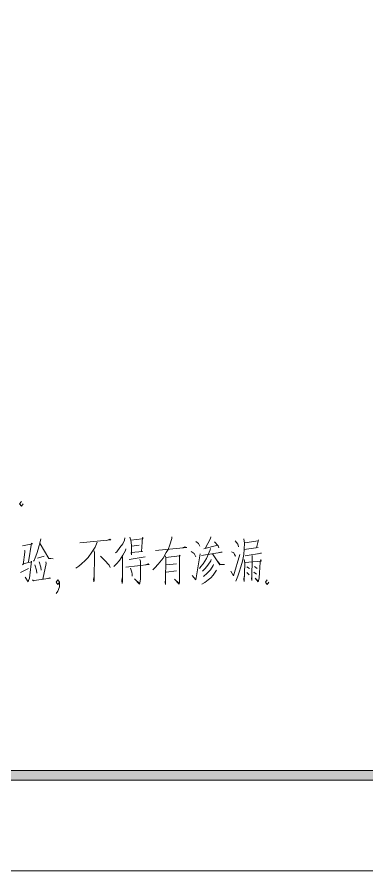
# Model space of a CAD drawing. Header units: millimetres. Extents: x 0 to 829, y 0 to 586.
# Drawn here: x 552.1 to 588.2, y 0 to 88 of the extents above; entities that cross this region are included whole.
import ezdxf

# ---------------------------------------------------------------- set-up
doc = ezdxf.new("R2010")
doc.units = ezdxf.units.MM

msp = doc.modelspace()

# ---------------------------------------------------------------- hatches: boundary and pattern name
h = msp.add_hatch(color=0)
h.dxf.hatch_style = 2
h.paths.add_polyline_path([(24.154694, 9.36625), (25.142472, 10.3505), (818.80075, 10.3505), (819.788528, 9.36625)])

# ---------------------------------------------------------------- linework, layer by layer
at = {"color": 0, "lineweight": 0}
for points in [[(0, 0), (0, 585.632278), (829.154778, 585.632278), (829.154778, 0)], [(24.154694, 9.36625), (25.142472, 10.3505), (818.80075, 10.3505), (819.788528, 9.36625)]]:
    msp.add_lwpolyline(points, close=True, dxfattribs=at)
for points in [[(552.598167, 38.075306), (552.411194, 37.842472), (552.598167, 37.606111), (552.785139, 37.842472)], [(563.262639, 34.339389), (563.230889, 34.106556), (563.043917, 33.7185), (562.765222, 33.330444), (562.454778, 32.903583), (562.299556, 32.787167)], [(563.788278, 34.417), (563.883528, 34.106556), (563.9435, 33.563278), (563.9435, 33.058806), (563.9435, 32.748361), (563.9435, 32.593139), (563.915278, 32.825972), (565.093556, 32.942389), (565.001833, 32.942389), (565.093556, 34.378194), (565.157056, 34.339389), (565.061806, 34.222972), (563.883528, 34.106556)], [(568.106278, 34.455806), (568.106278, 34.261778), (567.919306, 33.602083), (567.732333, 33.136417), (567.545361, 32.825972), (567.206694, 32.243889), (566.709278, 31.623), (566.367083, 31.234944), (566.148361, 31.040917)], [(572.142056, 34.455806), (572.110306, 34.261778), (571.552917, 33.252833), (571.429444, 33.214028), (572.826444, 33.563278)], [(552.721639, 33.524472), (553.744694, 33.7185), (553.652972, 33.796111), (553.342528, 31.855833)], [(554.584306, 34.222972), (554.552556, 34.06775), (554.333833, 33.175222), (554.178611, 32.709556), (554.023389, 32.282694), (553.899917, 32.011056), (553.836417, 31.933444)], [(554.520806, 33.7185), (555.420389, 32.205083), (555.857833, 32.166278), (555.392167, 32.243889)], [(560.405139, 33.873722), (560.218167, 33.36925), (559.875972, 32.864778), (559.473806, 32.3215), (559.163361, 32.011056), (558.789417, 31.661806), (558.510722, 31.428972), (558.200278, 31.196139)], [(558.634194, 33.834917), (561.833889, 34.145361), (561.710417, 34.184167), (561.368222, 34.06775)], [(563.9435, 33.485667), (564.751361, 33.563278)], [(570.589833, 33.951333), (570.868528, 33.757306), (570.995528, 33.485667)], [(572.516, 33.912528), (572.886417, 33.524472), (572.949917, 33.291639)], [(574.657361, 34.028944), (574.907833, 33.679694), (574.999556, 33.408056), (574.907833, 33.7185)], [(575.528722, 34.222972), (575.620444, 33.796111), (575.588694, 33.175222), (575.528722, 32.631944), (575.401722, 31.933444), (575.2465, 31.351361), (575.063056, 30.808083), (574.936056, 30.381222), (574.720861, 29.873222)], [(575.652194, 33.834917), (577.017444, 34.028944), (577.049194, 34.145361), (576.862222, 33.291639), (577.017444, 33.330444), (575.588694, 33.136417)], [(552.905083, 33.02), (552.936833, 32.981194), (552.936833, 32.864778), (552.781611, 31.545389), (552.721639, 31.623), (552.905083, 31.700611), (553.652972, 31.855833), (553.621222, 31.933444), (553.466, 30.497639), (553.43425, 30.187194), (553.342528, 29.950833), (553.279028, 29.795611), (552.968583, 30.264806)], [(560.094694, 32.981194), (560.126444, 32.748361), (560.094694, 29.950833), (560.062944, 29.795611), (560.031194, 30.070778), (560.094694, 30.342417)], [(563.386111, 33.214028), (563.322611, 33.02), (563.075667, 32.554333), (562.701722, 32.011056), (562.423028, 31.661806), (562.144333, 31.390167)], [(566.430583, 33.02), (569.6585, 33.330444), (569.471528, 33.408056)], [(569.471528, 33.408056), (569.224583, 33.291639)], [(570.124167, 32.942389), (570.434611, 32.709556), (570.589833, 32.360306)], [(570.215889, 30.458833), (570.589833, 29.989639), (571.02375, 32.67075)], [(572.110306, 33.252833), (572.082083, 33.097611), (571.676389, 32.205083), (571.334194, 31.661806), (571.119, 31.390167), (570.963778, 31.157333)], [(571.178972, 32.515528), (573.292111, 32.864778), (573.168639, 32.864778), (572.886417, 32.787167)], [(572.297278, 32.67075), (573.073389, 31.545389), (573.539056, 31.584194), (573.073389, 31.623), (572.886417, 31.855833)], [(574.191694, 30.885694), (574.470389, 30.420028), (575.123028, 32.631944)], [(574.255194, 32.903583), (574.502139, 32.787167), (574.597389, 32.631944), (574.689111, 32.437917), (574.502139, 32.748361)], [(575.683944, 32.476722), (577.359639, 32.748361), (577.267917, 32.748361), (577.017444, 32.67075)], [(554.9265, 32.437917), (554.242111, 32.243889)], [(554.429083, 31.855833), (554.616056, 31.312556), (554.644278, 31.002111)], [(555.109944, 31.855833), (555.141694, 31.700611), (554.7995, 30.070778)], [(561.738639, 31.27375), (561.646917, 31.506583), (561.18125, 32.049861), (560.747333, 32.437917)], [(563.012167, 32.360306), (563.012167, 29.873222), (562.983944, 29.640389), (562.952194, 29.912028), (562.983944, 30.226)], [(563.696556, 32.088667), (565.37225, 32.360306)], [(564.814861, 32.088667), (564.874833, 31.933444), (564.874833, 30.808083), (564.874833, 30.109583), (564.814861, 29.679194), (564.783111, 29.562778), (564.253944, 30.109583), (564.783111, 29.640389)], [(567.421889, 32.476722), (567.485389, 32.3215), (567.453639, 29.756806), (567.453639, 29.523972), (567.421889, 29.756806), (567.453639, 30.031972)], [(567.485389, 32.3215), (568.914139, 32.476722), (568.914139, 32.554333), (568.974111, 32.476722), (568.914139, 32.437917), (568.914139, 29.718), (568.882389, 29.562778), (568.384972, 30.070778), (568.882389, 29.640389)], [(572.173806, 32.088667), (572.142056, 31.97225), (571.831611, 31.506583), (571.552917, 31.157333), (571.274222, 30.885694)], [(575.588694, 32.088667), (575.652194, 31.739417), (575.652194, 31.661806), (575.588694, 29.834417), (575.556944, 30.070778), (575.588694, 30.342417)], [(575.652194, 31.778222), (577.327889, 31.933444), (577.296139, 32.088667), (577.236167, 31.817028), (577.172667, 30.730472), (577.112694, 30.226), (577.049194, 29.912028), (577.017444, 29.795611), (576.707, 30.187194), (577.017444, 29.873222)], [(576.396556, 32.515528), (576.364806, 29.950833), (576.336583, 30.148389), (576.364806, 30.342417)], [(552.502917, 30.769278), (553.310778, 31.157333)], [(553.991639, 31.545389), (554.150389, 31.002111), (554.178611, 30.691667)], [(563.386111, 31.312556), (565.777944, 31.584194), (565.682694, 31.661806), (565.404, 31.545389)], [(563.851778, 31.196139), (563.97525, 30.808083), (564.007, 30.57525), (564.007, 30.381222)], [(568.603694, 31.661806), (567.517139, 31.545389)], [(567.517139, 30.808083), (568.603694, 30.9245)], [(572.731194, 31.002111), (572.671222, 30.885694), (572.392528, 30.497639), (572.142056, 30.226), (571.863361, 29.989639), (571.521167, 29.718), (571.210722, 29.562778)], [(572.42075, 31.584194), (572.392528, 31.467778), (572.110306, 31.040917), (571.771639, 30.691667), (571.365944, 30.342417)], [(575.839167, 31.351361), (576.117861, 31.157333)], [(576.583528, 30.808083), (576.862222, 30.57525)], [(576.647028, 31.390167), (576.925722, 31.157333)], [(553.744694, 29.989639), (553.836417, 29.912028), (553.899917, 29.950833), (555.607361, 30.187194), (555.483889, 30.226), (555.328667, 30.148389)], [(556.542222, 29.760333), (556.35525, 29.523972), (556.168278, 29.760333), (556.35525, 29.996694), (556.542222, 29.760333), (556.542222, 29.291139), (556.35525, 28.821944), (556.168278, 28.585583)], [(575.839167, 30.769278), (576.086111, 30.536444)], [(577.952306, 29.996694), (577.761806, 29.760333), (577.952306, 29.523972), (578.139278, 29.760333)]]:
    msp.add_lwpolyline(points, dxfattribs=at)

doc.saveas('drawing.dxf')
